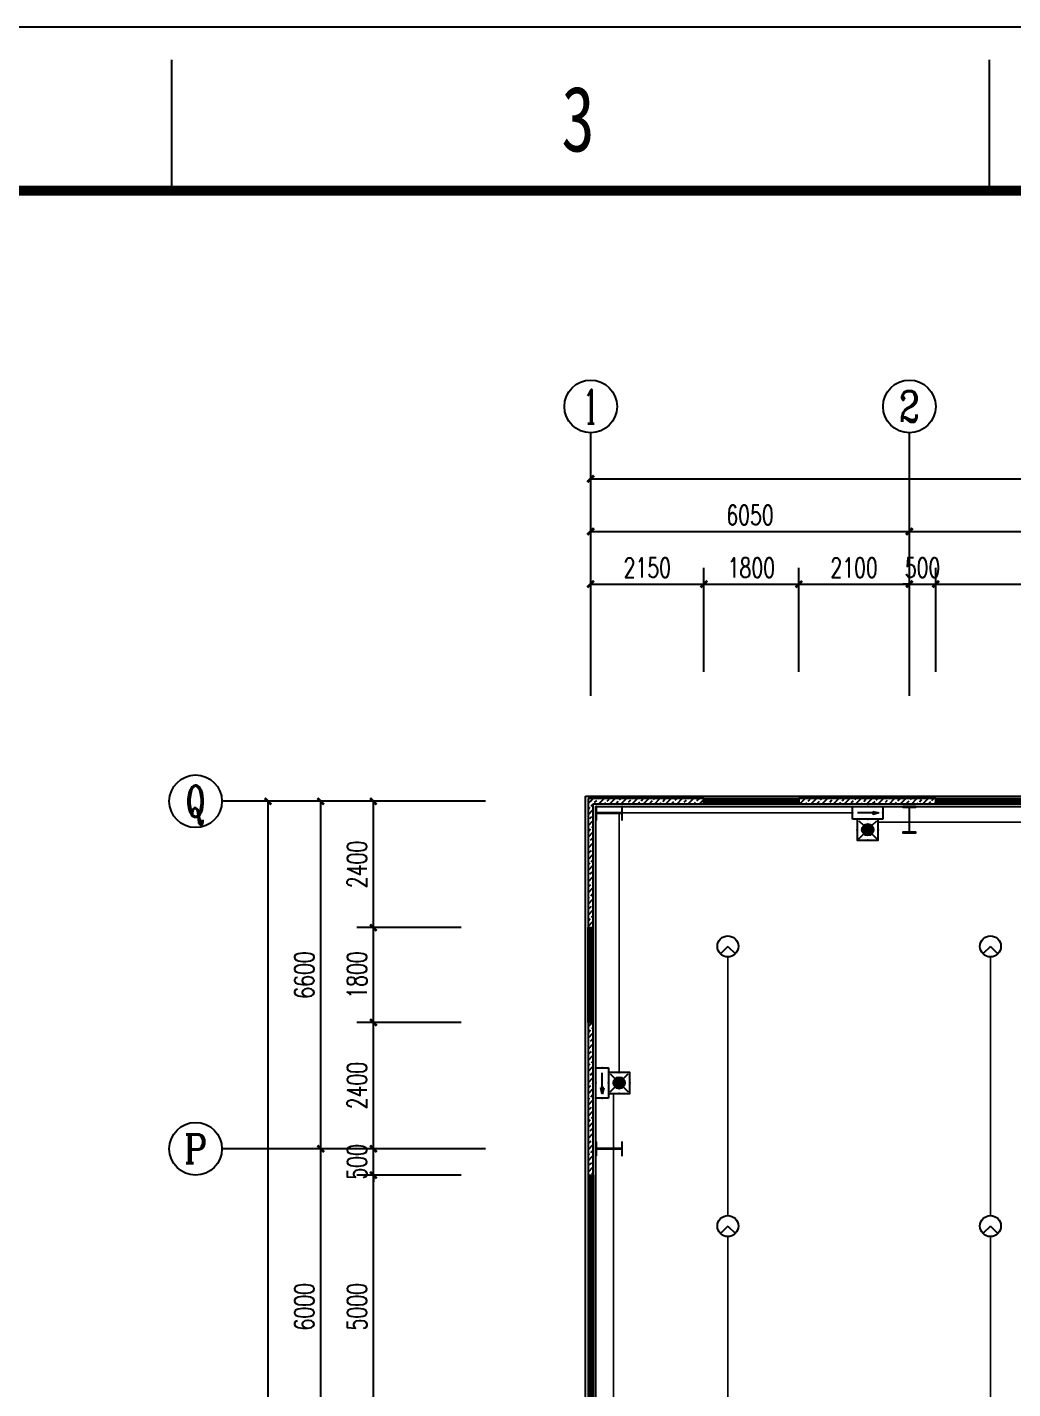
# Model space of a CAD drawing. Extents: x 7651907 to 8255021, y -2490714 to -1144618.
# Drawn here: x 7845286 to 7863996, y -1467729 to -1441869 of the extents above; entities that cross this region are included whole.
import ezdxf
from ezdxf.enums import TextEntityAlignment as Align

# ---------------------------------------------------------------- set-up
doc = ezdxf.new("R2010")
doc.units = 0
doc.header["$LTSCALE"] = 1000
doc.linetypes.add('DASH', pattern=[0.35, 0.25, -0.1])
doc.layers.get('0').update_dxf_attribs({"linetype": 'CONTINUOUS'})
doc.layers.get('Defpoints').update_dxf_attribs({"linetype": 'CONTINUOUS'})
for name, color, linetype in [('001-墙体', 30, 'CONTINUOUS'), ('AXIS', 3, 'CONTINUOUS'), ('AXIS_TEXT', 7, 'CONTINUOUS'), ('EQUIP-照明', 3, 'CONTINUOUS'), ('M_Prof', 2, 'CONTINUOUS'), ('PUB_HATCH', 8, 'CONTINUOUS'), ('WINDOW', 4, 'CONTINUOUS'), ('WIRE-应急', 5, 'DASH'), ('WIRE-照明', 1, 'CONTINUOUS')]:
    doc.layers.add(name, color=color, linetype=linetype)
doc.styles.add('_TCH_AXIS', font='COMPLEX', dxfattribs={"bigfont": 'GBCBIG'})
doc.styles.add('_TCH_DIM_T3', font='SIMPLEX', dxfattribs={"width": 0.705882, "bigfont": 'GBCBIG'})
doc.styles.add('_TCH_LABEL', font='COMPLEX', dxfattribs={"bigfont": 'GBCBIG'})
doc.styles.add('_TEL_DIM', font='SIMPLEX', dxfattribs={"width": 0.8, "height": 3.5, "bigfont": 'HZTXT'})
doc.styles.add('COMPLEX', font='COMPLEX')
doc.styles.add('图框字体', font='simhei.ttf')
doc.dimstyles.new('_TCH_ARCH&&125', dxfattribs={"dimtxt": 371.875, "dimasz": 125, "dimexe": 312.5, "dimexo": 375, "dimgap": 125, "dimtad": 1, "dimdec": 0, "dimzin": 0, "dimdsep": 46, "dimtxsty": '_TCH_DIM_T3', "dimblk": 'ARCHTICK', "dimcen": 0.09, "dimclrt": 7, "dimazin": 2, "dimtfac": 1, "dimtdec": 0, "dimtix": 1, "dimtmove": 2, "dimatfit": 3, "dimfxl": 0, "dimtolj": 1, "dimtzin": 0, "dimarcsym": 0})
pattern_1 = [(45, (0, 53.85), (-106.06606, 106.06606), []), (45, (52.16, 0), (-106.06606, 106.06606), [59.21055, -33.8346])]

# ---------------------------------------------------------------- blocks, each defined once
blk = doc.blocks.new('sgdgsgsg')
at = {"layer": 'M_Prof'}
for points in [[(7988146, -896651), (7988146, -896901), (7988158, -896901), (7988158, -896779), (7988634, -896779), (7988634, -896901), (7988646, -896901), (7988646, -896651), (7988634, -896651), (7988634, -896773), (7988158, -896773), (7988158, -896651)], [(7994221, -896651), (7993971, -896651), (7993971, -896663), (7994093, -896663), (7994093, -897139), (7993971, -897139), (7993971, -897151), (7994221, -897151), (7994221, -897139), (7994099, -897139), (7994099, -896663), (7994221, -896663)], [(7988146, -903026), (7988146, -903276), (7988158, -903276), (7988158, -903154), (7988634, -903154), (7988634, -903276), (7988646, -903276), (7988646, -903026), (7988634, -903026), (7988634, -903148), (7988158, -903148), (7988158, -903026)]]:
    blk.add_lwpolyline(points, close=True, dxfattribs=at)
blk = doc.blocks.new('_AXISO')
blk.add_circle((0, 0), 0.5)
at = {"layer": 'AXIS_TEXT', "style": 'COMPLEX', "width": 1.041667}
blk.add_attdef('A', text='', height=0.56, dxfattribs=at).set_placement((-0.25, -0.28), (0.25, -0.28), align=Align.FIT)
blk = doc.blocks.new('_ArchTick')
at = {"color": 0, "linetype": 'ByBlock', "const_width": 0.4}
blk.add_lwpolyline([(-0.5, -0.5), (0.5, 0.5)], dxfattribs=at)
blk = doc.blocks.new('*D69')
at = {"layer": 'AXIS', "color": 0, "lineweight": -2}
for p, q in [((8000, 95575), (8000, 99637)), ((78000, 95575), (78000, 99637)), ((8000, 99325), (78000, 99325))]:
    blk.add_line(p, q, dxfattribs=at)
at = {"layer": 'Defpoints', "color": 0}
for p in [(78000, 99325), (8000, 95200), (78000, 95200)]:
    blk.add_point(p, dxfattribs=at)
at = {"layer": 'AXIS', "color": 0, "lineweight": -2, "xscale": 125, "yscale": 125, "zscale": 125, "rotation": 180}
blk.add_blockref('_ArchTick', (8000, 99325), dxfattribs=at)
at = {"layer": 'AXIS', "color": 0, "lineweight": -2, "xscale": 125, "yscale": 125, "zscale": 125}
blk.add_blockref('_ArchTick', (78000, 99325), dxfattribs=at)
at = {"layer": 'AXIS', "color": 7, "insert": (43000, 99636), "char_height": 371.9, "attachment_point": 5, "style": '_TCH_DIM_T3'}
blk.add_mtext('\\A1;70000', dxfattribs=at)
blk = doc.blocks.new('*D70')
at = {"layer": 'AXIS', "color": 0, "lineweight": -2}
for p, q in [((8000, 95575), (8000, 98637)), ((14050, 95575), (14050, 98637)), ((8000, 98325), (14050, 98325))]:
    blk.add_line(p, q, dxfattribs=at)
at = {"layer": 'Defpoints', "color": 0}
for p in [(14050, 98325), (8000, 95200), (14050, 95200)]:
    blk.add_point(p, dxfattribs=at)
at = {"layer": 'AXIS', "color": 0, "lineweight": -2, "xscale": 125, "yscale": 125, "zscale": 125, "rotation": 180}
blk.add_blockref('_ArchTick', (8000, 98325), dxfattribs=at)
at = {"layer": 'AXIS', "color": 0, "lineweight": -2, "xscale": 125, "yscale": 125, "zscale": 125}
blk.add_blockref('_ArchTick', (14050, 98325), dxfattribs=at)
at = {"layer": 'AXIS', "color": 7, "insert": (11025, 98636), "char_height": 371.9, "attachment_point": 5, "style": '_TCH_DIM_T3'}
blk.add_mtext('\\A1;6050', dxfattribs=at)
blk = doc.blocks.new('*D71')
at = {"layer": 'AXIS', "color": 0, "lineweight": -2}
for p, q in [((14050, 95575), (14050, 98637)), ((19750, 95575), (19750, 98637)), ((14050, 98325), (19750, 98325))]:
    blk.add_line(p, q, dxfattribs=at)
at = {"layer": 'Defpoints', "color": 0}
for p in [(19750, 98325), (14050, 95200), (19750, 95200)]:
    blk.add_point(p, dxfattribs=at)
at = {"layer": 'AXIS', "color": 0, "lineweight": -2, "xscale": 125, "yscale": 125, "zscale": 125, "rotation": 180}
blk.add_blockref('_ArchTick', (14050, 98325), dxfattribs=at)
at = {"layer": 'AXIS', "color": 0, "lineweight": -2, "xscale": 125, "yscale": 125, "zscale": 125}
blk.add_blockref('_ArchTick', (19750, 98325), dxfattribs=at)
at = {"layer": 'AXIS', "color": 7, "insert": (16900, 98636), "char_height": 371.9, "attachment_point": 5, "style": '_TCH_DIM_T3'}
blk.add_mtext('\\A1;5700', dxfattribs=at)
blk = doc.blocks.new('*D110')
at = {"layer": 'AXIS', "color": 0, "lineweight": -2}
for p, q in [((5625, 93200), (1562, 93200)), ((1875, 8000), (1875, 93200)), ((5625, 8000), (1562, 8000))]:
    blk.add_line(p, q, dxfattribs=at)
at = {"layer": 'Defpoints', "color": 0}
for p in [(1875, 93200), (6000, 93200), (6000, 8000)]:
    blk.add_point(p, dxfattribs=at)
at = {"layer": 'AXIS', "color": 0, "lineweight": -2, "xscale": 125, "yscale": 125, "zscale": 125}
for p, rotation in [((1875, 93200), 90), ((1875, 8000), 270)]:
    blk.add_blockref('_ArchTick', p, dxfattribs=dict(at, rotation=rotation))
at = {"layer": 'AXIS', "color": 7, "insert": (1564, 50600), "char_height": 371.9, "attachment_point": 5, "rotation": 90, "style": '_TCH_DIM_T3'}
blk.add_mtext('\\A1;85200', dxfattribs=at)
blk = doc.blocks.new('*D123')
at = {"layer": 'AXIS', "color": 0, "lineweight": -2}
for p, q in [((5625, 86600), (2562, 86600)), ((2875, 80600), (2875, 86600)), ((5625, 80600), (2562, 80600))]:
    blk.add_line(p, q, dxfattribs=at)
at = {"layer": 'Defpoints', "color": 0}
for p in [(2875, 86600), (6000, 86600), (6000, 80600)]:
    blk.add_point(p, dxfattribs=at)
at = {"layer": 'AXIS', "color": 0, "lineweight": -2, "xscale": 125, "yscale": 125, "zscale": 125}
for p, rotation in [((2875, 86600), 90), ((2875, 80600), 270)]:
    blk.add_blockref('_ArchTick', p, dxfattribs=dict(at, rotation=rotation))
at = {"layer": 'AXIS', "color": 7, "insert": (2564, 83600), "char_height": 371.9, "attachment_point": 5, "rotation": 90, "style": '_TCH_DIM_T3'}
blk.add_mtext('\\A1;6000', dxfattribs=at)
blk = doc.blocks.new('*D124')
at = {"layer": 'AXIS', "color": 0, "lineweight": -2}
for p, q in [((5625, 93200), (2562, 93200)), ((2875, 86600), (2875, 93200)), ((5625, 86600), (2562, 86600))]:
    blk.add_line(p, q, dxfattribs=at)
at = {"layer": 'Defpoints', "color": 0}
for p in [(2875, 93200), (6000, 93200), (6000, 86600)]:
    blk.add_point(p, dxfattribs=at)
at = {"layer": 'AXIS', "color": 0, "lineweight": -2, "xscale": 125, "yscale": 125, "zscale": 125}
for p, rotation in [((2875, 93200), 90), ((2875, 86600), 270)]:
    blk.add_blockref('_ArchTick', p, dxfattribs=dict(at, rotation=rotation))
at = {"layer": 'AXIS', "color": 7, "insert": (2564, 89900), "char_height": 371.9, "attachment_point": 5, "rotation": 90, "style": '_TCH_DIM_T3'}
blk.add_mtext('\\A1;6600', dxfattribs=at)
blk = doc.blocks.new('$TCHSYS$WIN2D')
for p, q in [((-0.5, 0.5), (0.5, 0.5)), ((-0.5, 0.5), (-0.5, -0.5)), ((0.5, 0.5), (0.5, -0.5)), ((0.5, 0.1667), (-0.5, 0.1667)), ((0.5, -0.1667), (-0.5, -0.1667)), ((-0.5, -0.5), (0.5, -0.5))]:
    blk.add_line(p, q)
blk = doc.blocks.new('*D161')
at = {"layer": 'AXIS', "color": 0, "lineweight": -2}
for p, q in [((8000, 95661), (8000, 97637)), ((10150, 95661), (10150, 97637)), ((8000, 97325), (10150, 97325))]:
    blk.add_line(p, q, dxfattribs=at)
at = {"layer": 'Defpoints', "color": 0}
for p in [(10150, 97325), (8000, 95286), (10150, 95286)]:
    blk.add_point(p, dxfattribs=at)
at = {"layer": 'AXIS', "color": 0, "lineweight": -2, "xscale": 125, "yscale": 125, "zscale": 125, "rotation": 180}
blk.add_blockref('_ArchTick', (8000, 97325), dxfattribs=at)
at = {"layer": 'AXIS', "color": 0, "lineweight": -2, "xscale": 125, "yscale": 125, "zscale": 125}
blk.add_blockref('_ArchTick', (10150, 97325), dxfattribs=at)
at = {"layer": 'AXIS', "color": 7, "insert": (9075, 97636), "char_height": 371.9, "attachment_point": 5, "style": '_TCH_DIM_T3'}
blk.add_mtext('\\A1;2150', dxfattribs=at)
blk = doc.blocks.new('*D162')
at = {"layer": 'AXIS', "color": 0, "lineweight": -2}
for p, q in [((10150, 95661), (10150, 97637)), ((11950, 95661), (11950, 97637)), ((10150, 97325), (11950, 97325))]:
    blk.add_line(p, q, dxfattribs=at)
at = {"layer": 'Defpoints', "color": 0}
for p in [(11950, 97325), (10150, 95286), (11950, 95286)]:
    blk.add_point(p, dxfattribs=at)
at = {"layer": 'AXIS', "color": 0, "lineweight": -2, "xscale": 125, "yscale": 125, "zscale": 125, "rotation": 180}
blk.add_blockref('_ArchTick', (10150, 97325), dxfattribs=at)
at = {"layer": 'AXIS', "color": 0, "lineweight": -2, "xscale": 125, "yscale": 125, "zscale": 125}
blk.add_blockref('_ArchTick', (11950, 97325), dxfattribs=at)
at = {"layer": 'AXIS', "color": 7, "insert": (11050, 97636), "char_height": 371.9, "attachment_point": 5, "style": '_TCH_DIM_T3'}
blk.add_mtext('\\A1;1800', dxfattribs=at)
blk = doc.blocks.new('*D163')
at = {"layer": 'AXIS', "color": 0, "lineweight": -2}
for p, q in [((11950, 95661), (11950, 97637)), ((14050, 95661), (14050, 97637)), ((11950, 97325), (14050, 97325))]:
    blk.add_line(p, q, dxfattribs=at)
at = {"layer": 'Defpoints', "color": 0}
for p in [(14050, 97325), (11950, 95286), (14050, 95286)]:
    blk.add_point(p, dxfattribs=at)
at = {"layer": 'AXIS', "color": 0, "lineweight": -2, "xscale": 125, "yscale": 125, "zscale": 125, "rotation": 180}
blk.add_blockref('_ArchTick', (11950, 97325), dxfattribs=at)
at = {"layer": 'AXIS', "color": 0, "lineweight": -2, "xscale": 125, "yscale": 125, "zscale": 125}
blk.add_blockref('_ArchTick', (14050, 97325), dxfattribs=at)
at = {"layer": 'AXIS', "color": 7, "insert": (13000, 97636), "char_height": 371.9, "attachment_point": 5, "style": '_TCH_DIM_T3'}
blk.add_mtext('\\A1;2100', dxfattribs=at)
blk = doc.blocks.new('*D164')
at = {"layer": 'AXIS', "color": 0, "lineweight": -2}
for p, q in [((14050, 95661), (14050, 97637)), ((14550, 95661), (14550, 97637)), ((14050, 97325), (13925, 97325)), ((14050, 97325), (14550, 97325)), ((14550, 97325), (14675, 97325))]:
    blk.add_line(p, q, dxfattribs=at)
at = {"layer": 'Defpoints', "color": 0}
for p in [(14550, 97325), (14050, 95286), (14550, 95286)]:
    blk.add_point(p, dxfattribs=at)
at = {"layer": 'AXIS', "color": 0, "lineweight": -2, "xscale": 125, "yscale": 125, "zscale": 125}
blk.add_blockref('_ArchTick', (14050, 97325), dxfattribs=at)
at = {"layer": 'AXIS', "color": 0, "lineweight": -2, "xscale": 125, "yscale": 125, "zscale": 125, "rotation": 180}
blk.add_blockref('_ArchTick', (14550, 97325), dxfattribs=at)
at = {"layer": 'AXIS', "color": 7, "insert": (14300, 97636), "char_height": 371.9, "attachment_point": 5, "style": '_TCH_DIM_T3'}
blk.add_mtext('\\A1;500', dxfattribs=at)
blk = doc.blocks.new('*D165')
at = {"layer": 'AXIS', "color": 0, "lineweight": -2}
for p, q in [((14550, 95661), (14550, 97637)), ((19250, 95661), (19250, 97637)), ((14550, 97325), (19250, 97325))]:
    blk.add_line(p, q, dxfattribs=at)
at = {"layer": 'Defpoints', "color": 0}
for p in [(19250, 97325), (14550, 95286), (19250, 95286)]:
    blk.add_point(p, dxfattribs=at)
at = {"layer": 'AXIS', "color": 0, "lineweight": -2, "xscale": 125, "yscale": 125, "zscale": 125, "rotation": 180}
blk.add_blockref('_ArchTick', (14550, 97325), dxfattribs=at)
at = {"layer": 'AXIS', "color": 0, "lineweight": -2, "xscale": 125, "yscale": 125, "zscale": 125}
blk.add_blockref('_ArchTick', (19250, 97325), dxfattribs=at)
at = {"layer": 'AXIS', "color": 7, "insert": (16900, 97636), "char_height": 371.9, "attachment_point": 5, "style": '_TCH_DIM_T3'}
blk.add_mtext('\\A1;4700', dxfattribs=at)
blk = doc.blocks.new('*D197')
at = {"layer": 'AXIS', "color": 0, "lineweight": -2}
for p, q in [((5539, 93200), (3562, 93200)), ((3875, 90800), (3875, 93200)), ((5539, 90800), (3562, 90800))]:
    blk.add_line(p, q, dxfattribs=at)
at = {"layer": 'Defpoints', "color": 0}
for p in [(3875, 93200), (5914, 93200), (5914, 90800)]:
    blk.add_point(p, dxfattribs=at)
at = {"layer": 'AXIS', "color": 0, "lineweight": -2, "xscale": 125, "yscale": 125, "zscale": 125}
for p, rotation in [((3875, 93200), 90), ((3875, 90800), 270)]:
    blk.add_blockref('_ArchTick', p, dxfattribs=dict(at, rotation=rotation))
at = {"layer": 'AXIS', "color": 7, "insert": (3564, 92000), "char_height": 371.9, "attachment_point": 5, "rotation": 90, "style": '_TCH_DIM_T3'}
blk.add_mtext('\\A1;2400', dxfattribs=at)
blk = doc.blocks.new('*D198')
at = {"layer": 'AXIS', "color": 0, "lineweight": -2}
for p, q in [((5539, 90800), (3562, 90800)), ((3875, 89000), (3875, 90800)), ((5539, 89000), (3562, 89000))]:
    blk.add_line(p, q, dxfattribs=at)
at = {"layer": 'Defpoints', "color": 0}
for p in [(3875, 90800), (5914, 90800), (5914, 89000)]:
    blk.add_point(p, dxfattribs=at)
at = {"layer": 'AXIS', "color": 0, "lineweight": -2, "xscale": 125, "yscale": 125, "zscale": 125}
for p, rotation in [((3875, 90800), 90), ((3875, 89000), 270)]:
    blk.add_blockref('_ArchTick', p, dxfattribs=dict(at, rotation=rotation))
at = {"layer": 'AXIS', "color": 7, "insert": (3564, 89900), "char_height": 371.9, "attachment_point": 5, "rotation": 90, "style": '_TCH_DIM_T3'}
blk.add_mtext('\\A1;1800', dxfattribs=at)
blk = doc.blocks.new('*D199')
at = {"layer": 'AXIS', "color": 0, "lineweight": -2}
for p, q in [((5539, 89000), (3562, 89000)), ((3875, 86600), (3875, 89000)), ((5539, 86600), (3562, 86600))]:
    blk.add_line(p, q, dxfattribs=at)
at = {"layer": 'Defpoints', "color": 0}
for p in [(3875, 89000), (5914, 89000), (5914, 86600)]:
    blk.add_point(p, dxfattribs=at)
at = {"layer": 'AXIS', "color": 0, "lineweight": -2, "xscale": 125, "yscale": 125, "zscale": 125}
for p, rotation in [((3875, 89000), 90), ((3875, 86600), 270)]:
    blk.add_blockref('_ArchTick', p, dxfattribs=dict(at, rotation=rotation))
at = {"layer": 'AXIS', "color": 7, "insert": (3564, 87800), "char_height": 371.9, "attachment_point": 5, "rotation": 90, "style": '_TCH_DIM_T3'}
blk.add_mtext('\\A1;2400', dxfattribs=at)
blk = doc.blocks.new('*D200')
at = {"layer": 'AXIS', "color": 0, "lineweight": -2}
for p, q in [((3875, 86600), (3875, 86725)), ((5539, 86600), (3562, 86600)), ((3875, 86100), (3875, 86600)), ((5539, 86100), (3562, 86100)), ((3875, 86100), (3875, 85975))]:
    blk.add_line(p, q, dxfattribs=at)
at = {"layer": 'Defpoints', "color": 0}
for p in [(3875, 86600), (5914, 86600), (5914, 86100)]:
    blk.add_point(p, dxfattribs=at)
at = {"layer": 'AXIS', "color": 0, "lineweight": -2, "xscale": 125, "yscale": 125, "zscale": 125}
for p, rotation in [((3875, 86600), 270), ((3875, 86100), 90)]:
    blk.add_blockref('_ArchTick', p, dxfattribs=dict(at, rotation=rotation))
at = {"layer": 'AXIS', "color": 7, "insert": (3564, 86350), "char_height": 371.9, "attachment_point": 5, "rotation": 90, "style": '_TCH_DIM_T3'}
blk.add_mtext('\\A1;500', dxfattribs=at)
blk = doc.blocks.new('*D201')
at = {"layer": 'AXIS', "color": 0, "lineweight": -2}
for p, q in [((5539, 86100), (3562, 86100)), ((3875, 81100), (3875, 86100)), ((5539, 81100), (3562, 81100))]:
    blk.add_line(p, q, dxfattribs=at)
at = {"layer": 'Defpoints', "color": 0}
for p in [(3875, 86100), (5914, 86100), (5914, 81100)]:
    blk.add_point(p, dxfattribs=at)
at = {"layer": 'AXIS', "color": 0, "lineweight": -2, "xscale": 125, "yscale": 125, "zscale": 125}
for p, rotation in [((3875, 86100), 90), ((3875, 81100), 270)]:
    blk.add_blockref('_ArchTick', p, dxfattribs=dict(at, rotation=rotation))
at = {"layer": 'AXIS', "color": 7, "insert": (3564, 83600), "char_height": 371.9, "attachment_point": 5, "rotation": 90, "style": '_TCH_DIM_T3'}
blk.add_mtext('\\A1;5000', dxfattribs=at)
blk = doc.blocks.new('$equip$00001176')
for q in [(-0.354, -0.354), (0.354, -0.354)]:
    blk.add_line((0, 0), q)
blk.add_circle((0, 0), 0.5)
at = {"style": '_TCH_LABEL', "flags": 9}
blk.add_attdef('A', (0, 0), '', height=0.00002, dxfattribs=at)
blk = doc.blocks.new('$equip$00002604')
blk.add_hatch(color=256).paths.add_polyline_path([(0.275, 0.5, 1), (-0.274, 0.5, 1)])
for p, q in [((-0.429, 0.929), (-0.194, 0.694)), ((0.194, 0.694), (0.429, 0.929)), ((-0.429, 0.071), (-0.194, 0.306)), ((0.194, 0.306), (0.429, 0.071))]:
    blk.add_line(p, q)
at = {"const_width": 0.03}
blk.add_lwpolyline([(-0.5, 1), (-0.5, 0), (0.5, 0), (0.5, 1), (-0.5, 1), (-0.5, 0)], dxfattribs=at)
blk.add_lwpolyline([(-0.5, 1), (-0.5, 0), (0.5, 0), (0.5, 1)], close=True)
blk.add_circle((0, 0.5), 0.275)
for p in [(0, 1), (-0.5, 0.5), (0, 0), (0.5, 0.5)]:
    blk.add_point(p)
at = {"color": 7, "style": '_TEL_DIM', "flags": 1}
blk.add_attdef('A', text='', height=0.000025, dxfattribs=at).set_placement((0, 0), align=Align.MIDDLE_CENTER)
blk = doc.blocks.new('$equip$00002541')
blk.add_hatch(color=256).paths.add_polyline_path([(-0.24, 0.372), (-0.528, 0.3), (-0.24, 0.228)])
for p, q in [((-0.72, 0.6), (-0.72, 0)), ((0.72, 0.6), (-0.72, 0.6)), ((-0.72, 0), (0.72, 0)), ((-0.24, 0.372), (-0.528, 0.3)), ((-0.528, 0.3), (-0.24, 0.228)), ((-0.24, 0.372), (-0.24, 0.228)), ((0.72, 0), (0.72, 0.6))]:
    blk.add_line(p, q)
at = {"color": 7}
blk.add_line((-0.48, 0.3), (0.48, 0.3), dxfattribs=at)
at = {"const_width": 0.0375}
blk.add_lwpolyline([(-0.72, 0.6), (-0.72, 0), (0.72, 0), (0.72, 0.6), (-0.72, 0.6), (-0.72, 0)], dxfattribs=at)
for p in [(-0.72, 0.3), (0, 0.6), (0, 0), (0.72, 0.3)]:
    blk.add_point(p)
at = {"color": 7, "style": '_TEL_DIM', "flags": 1}
blk.add_attdef('A', text='', height=0.00002, dxfattribs=at).set_placement((0, 0), align=Align.MIDDLE_CENTER)
blk = doc.blocks.new('A2-H')
at = {"color": 0}
for p, q in [((104.5, 410), (104.5, 418)), ((154.5, 410), (154.5, 418))]:
    blk.add_line(p, q, dxfattribs=at)
blk.add_lwpolyline([(0, 0), (594, 0), (594, 420), (0, 420)], close=True, dxfattribs=at)
at = {"color": 0, "const_width": 0.6}
blk.add_lwpolyline([(25, 10), (584, 10), (584, 410), (25, 410)], close=True, dxfattribs=at)
at = {"style": '图框字体', "width": 0.75}
blk.add_text('3', height=4, dxfattribs=at).set_placement((128.316, 412.399))
blk = doc.blocks.new('A$C0DF00DDE')
at = {"layer": 'PUB_HATCH'}
h = blk.add_hatch(dxfattribs=at)
h.set_pattern_fill('天然石材', color=256, scale=30, style=0)
h.set_pattern_definition(pattern_1)
h.paths.add_polyline_path([(8050, 93150), (10149.9, 93150), (10149.9, 93250), (7950, 93250)])
h = blk.add_hatch(dxfattribs=at)
h.set_pattern_fill('天然石材', color=256, scale=30, style=0)
h.set_pattern_definition(pattern_1)
h.paths.add_polyline_path([(7950, 93250), (7950, 90799.8), (8050, 90799.8), (8050, 93150)])
h = blk.add_hatch(dxfattribs=at)
h.set_pattern_fill('天然石材', color=256, scale=30, style=0)
h.set_pattern_definition(pattern_1)
h.paths.add_polyline_path([(11949.9, 93150), (14550, 93150), (14550, 93250), (11949.9, 93250)])
h = blk.add_hatch(dxfattribs=at)
h.set_pattern_fill('天然石材', color=256, scale=30, style=0)
h.set_pattern_definition(pattern_1)
h.paths.add_polyline_path([(8050, 86100), (8050, 88999.8), (7950, 88999.8), (7950, 86100)])
at = {"layer": '001-墙体', "color": 54}
for p, q in [((10149.9, 93250), (7950, 93250)), ((7950, 93250), (7950, 90799.8)), ((8050, 93150), (10149.9, 93150)), ((8050, 90799.8), (8050, 93150)), ((10149.9, 93150), (10149.9, 93250)), ((14550, 93250), (11949.9, 93250)), ((11949.9, 93250), (11949.9, 93150)), ((11949.9, 93150), (14550, 93150)), ((14550, 93150), (14550, 93250)), ((7950, 90799.8), (8050, 90799.8)), ((8050, 88999.8), (7950, 88999.8)), ((7950, 88999.8), (7950, 86100)), ((8050, 86100), (8050, 88999.8)), ((7950, 86100), (8050, 86100))]:
    blk.add_line(p, q, dxfattribs=at)
at = {"layer": '001-墙体'}
blk.add_lwpolyline([(7900, 93300), (78100, 93300), (78100, 7900), (7900, 7900)], close=True, dxfattribs=at)
blk.add_lwpolyline([(8100, 80299.9), (8100, 93100), (77900, 93100), (77900, 80299.9)], dxfattribs=at)
at = {"layer": 'AXIS'}
for p, q in [((8000, 95200), (8000, 100200)), ((14050, 95200), (14050, 100200)), ((6000, 93200), (1000, 93200)), ((6000, 86600), (1000, 86600))]:
    blk.add_line(p, q, dxfattribs=at)
blk.add_blockref('sgdgsgsg', (-7980045.8, 989751))
ref = blk.add_blockref('_AXISO', (8000, 100700), dxfattribs=dict(at, xscale=1000, yscale=1000, zscale=1000))
ref.add_attrib('A', '1', dxfattribs={"layer": 'AXIS_TEXT', "ltscale": 100, "height": 643.4, "style": '_TCH_AXIS'}).set_placement((7862.1, 100378.3), (8137.9, 100378.3), align=Align.FIT)
ref = blk.add_blockref('_AXISO', (14050, 100700), dxfattribs=dict(at, xscale=1000, yscale=1000, zscale=1000))
ref.add_attrib('A', '2', dxfattribs={"layer": 'AXIS_TEXT', "ltscale": 100, "height": 582.4, "style": '_TCH_AXIS'}).set_placement((13855.9, 100408.8), (14244.1, 100408.8), align=Align.FIT)
ref = blk.add_blockref('_AXISO', (500, 93200), dxfattribs=dict(at, xscale=1000, yscale=1000, zscale=1000))
ref.add_attrib('A', 'Q', dxfattribs={"layer": 'AXIS_TEXT', "ltscale": 100, "height": 596.2, "style": '_TCH_AXIS', "width": 0.807692}).set_placement((316.6, 92901.9), (683.4, 92901.9), align=Align.FIT)
ref = blk.add_blockref('_AXISO', (500, 86600), dxfattribs=dict(at, xscale=1000, yscale=1000, zscale=1000))
ref.add_attrib('A', 'P', dxfattribs={"layer": 'AXIS_TEXT', "ltscale": 100, "height": 544.1, "style": '_TCH_AXIS'}).set_placement((279.8, 86328), (720.2, 86328), align=Align.FIT)
at = {"layer": 'WINDOW', "yscale": 100}
for p, xscale, zscale in [((11049.9, 93200), 1800, 1800), ((16900, 93200), 4700, 4700)]:
    blk.add_blockref('$TCHSYS$WIN2D', p, dxfattribs=dict(at, xscale=xscale, zscale=zscale))
at = {"layer": 'WINDOW', "yscale": 100, "rotation": 90}
for p, xscale, zscale in [((8000, 89899.8), 1800, 1800), ((8000, 83600), -5000, -5000)]:
    blk.add_blockref('$TCHSYS$WIN2D', p, dxfattribs=dict(at, xscale=xscale, zscale=zscale))
at = {"layer": 'AXIS'}
for p1, p2, distance, picture, middle in [((8000, 95200), (78000, 95200), 4125, '*D69', (43000, 99635.9)), ((8000, 95200), (14050, 95200), 3125, '*D70', (11025, 98635.9)), ((14050, 95200), (19750, 95200), 3125, '*D71', (16900, 98635.9)), ((8000, 95285.8), (10149.9, 95285.8), 2039.2, '*D161', (9074.9, 97635.9)), ((10149.9, 95285.8), (11949.9, 95285.8), 2039.2, '*D162', (11049.9, 97635.9)), ((11949.9, 95285.8), (14050, 95285.8), 2039.2, '*D163', (12999.9, 97635.9)), ((14050, 95285.8), (14550, 95285.8), 2039.2, '*D164', (14300, 97635.9)), ((14550, 95285.8), (19250, 95285.8), 2039.2, '*D165', (16900, 97635.9)), ((6000, 8000), (6000, 93200), 4125, '*D110', (1564.1, 50600)), ((6000, 86600), (6000, 93200), 3125, '*D124', (2564.1, 89900)), ((5914.2, 90799.8), (5914.2, 93200), 2039.2, '*D197', (3564.1, 91999.9)), ((5914.2, 88999.8), (5914.2, 90799.8), 2039.2, '*D198', (3564.1, 89899.8)), ((5914.2, 86600), (5914.2, 88999.8), 2039.2, '*D199', (3564.1, 87799.9)), ((6000, 80600), (6000, 86600), 3125, '*D123', (2564.1, 83600)), ((5914.2, 86100), (5914.2, 86600), 2039.2, '*D200', (3564.1, 86350)), ((5914.2, 81100), (5914.2, 86100), 2039.2, '*D201', (3564.1, 83600))]:
    dim = blk.add_aligned_dim(p1=p1, p2=p2, distance=distance, dimstyle='_TCH_ARCH&&125', dxfattribs=at)
    dim.commit()
    dim.dimension.update_dxf_attribs({"geometry": picture, "text_midpoint": middle})

msp = doc.modelspace()

# ---------------------------------------------------------------- linework, layer by layer
at = {"layer": 'WIRE-应急', "color": 4, "linetype": 'DASH', "const_width": 35}
for points in [[(7856523.2, -1461719.7), (7856523.2, -1456791), (7860955.6, -1456791)], [(7861443.6, -1456968.3), (7868311.9, -1456968.3)], [(7856417.6, -1470015.4), (7856417.6, -1462124.6)]]:
    msp.add_lwpolyline(points, dxfattribs=at)
at = {"layer": 'WIRE-照明', "color": 4, "linetype": 'Continuous', "const_width": 35}
for points in [[(7858587.6, -1464439.7), (7858587.6, -1459527.2)], [(7863572.5, -1464439.7), (7863572.5, -1459527.2)], [(7858587.6, -1469752.2), (7858587.6, -1464839.7)], [(7863572.5, -1469752.2), (7863572.5, -1464839.7)]]:
    msp.add_lwpolyline(points, dxfattribs=at)

# ---------------------------------------------------------------- block references
at = {"color": 0, "xscale": 310.4639999999999, "yscale": 310.4639999999999, "zscale": 310.4639999999999}
msp.add_blockref('A2-H', (7815589.6, -1572263.6), dxfattribs=at)
at = {"ltscale": 100}
msp.add_blockref('A$C0DF00DDE', (7847983.2, -1549771), dxfattribs=at)
at = {"layer": 'EQUIP-照明', "color": 4, "ltscale": 100, "yscale": 400, "zscale": 400}
for name, p, xscale in [('$equip$00002541', (7861243.6, -1456911), -400), ('$equip$00002604', (7861243.6, -1457311), 400), ('$equip$00001176', (7858587.6, -1459327.2), 400), ('$equip$00001176', (7863572.5, -1459327.2), 400), ('$equip$00002604', (7856523.2, -1462119.7), 400), ('$equip$00001176', (7858587.6, -1464639.7), 400), ('$equip$00001176', (7863572.5, -1464639.7), 400)]:
    msp.add_blockref(name, p, dxfattribs=dict(at, xscale=xscale))
at = {"layer": 'EQUIP-照明', "color": 4, "ltscale": 100, "xscale": -400, "yscale": 400, "zscale": 400, "rotation": 270}
msp.add_blockref('$equip$00002541', (7856083.2, -1461919.7), dxfattribs=at)

doc.saveas('drawing.dxf')
